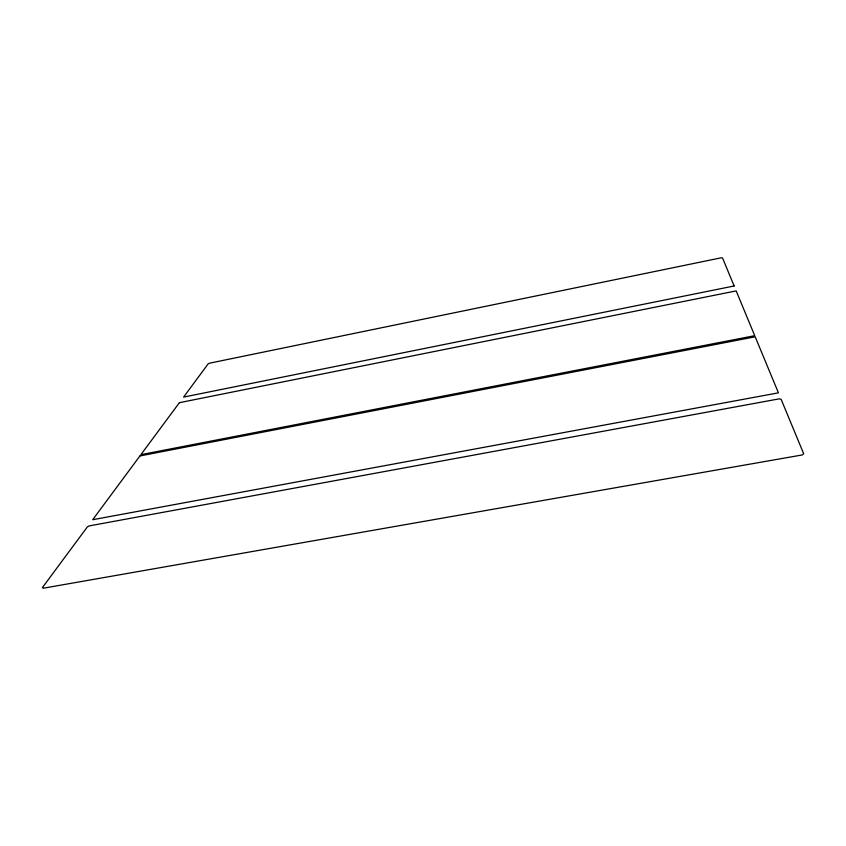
<?xml version="1.0" encoding="UTF-8"?>
<svg xmlns="http://www.w3.org/2000/svg" width="846" height="846" viewBox="0 0 846 846"><rect width="100%" height="100%" fill="white"/><g stroke="black" fill="none" stroke-linecap="round" stroke-linejoin="round"><path stroke-width="1.27" d="M734.138 285.98L183.603 397.091L208.158 363.854L209.491 363.198L721.204 257.808L722.516 257.945L734.138 285.98M42.469 587.505L43.157 588.234L802.272 454.947L803.689 453.752L781.112 399.28L779.208 398.847L89.221 525.905L87.318 526.963L42.469 587.505M139.928 455.952L92.69 519.719L778.426 392.84L755.192 336.803L139.928 455.952M179.394 402.685L140.891 454.662L754.727 335.682L736.168 290.908L179.394 402.685"/></g></svg>
